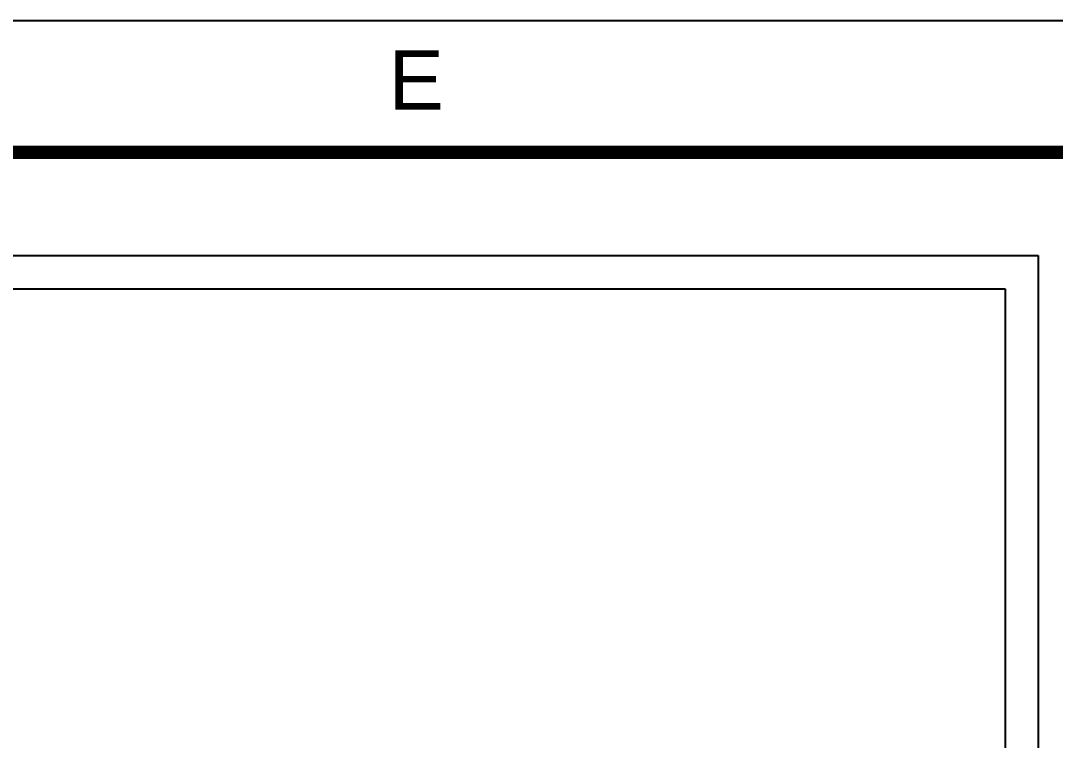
# Model space of a CAD drawing. Header units: millimetres. Extents: x 3923 to 4007, y 744 to 863.
# Drawn here: x 3931.11 to 3938.97, y 857.32 to 862.79 of the extents above; entities that cross this region are included whole.
import ezdxf
from ezdxf.enums import TextEntityAlignment as Align

# ---------------------------------------------------------------- set-up
doc = ezdxf.new("R2010")
doc.units = ezdxf.units.MM
doc.layers.add('-HIDRO', color=8, linetype='Continuous')
doc.layers.add("PRANCHA - PROJETU'S", color=7, linetype='Continuous')
doc.styles.add('ARIAL', font='arial.ttf', dxfattribs={"height": 2})

# ---------------------------------------------------------------- blocks, each defined once
blk = doc.blocks.new('ADFSGASDFG')
at = {"layer": "PRANCHA - PROJETU'S", "color": 1}
blk.add_line((360.6781, 107.3461), (276.5781, 107.3461), dxfattribs=at)
at = {"layer": "PRANCHA - PROJETU'S", "color": 4, "const_width": 0.1}
blk.add_lwpolyline([(279.0781, 106.3461), (359.6781, 106.3461), (359.6781, 48.9461), (279.0781, 48.9461)], close=True, dxfattribs=at)
at = {"layer": "PRANCHA - PROJETU'S", "color": 50, "linetype": 'Continuous', "style": 'ARIAL'}
blk.add_text('E', height=0.45, dxfattribs=at).set_placement((287.6611, 106.8961), align=Align.MIDDLE)

msp = doc.modelspace()

# ---------------------------------------------------------------- linework, layer by layer
at = {"layer": '-HIDRO', "linetype": 'Continuous'}
for p, q in [((3927.0771, 861.0003), (3938.8371, 861.0003)), ((3938.8371, 861.0003), (3938.8371, 856.9666)), ((3927.3291, 860.7483), (3938.5851, 860.7483)), ((3938.5851, 860.7483), (3938.5851, 856.9666))]:
    msp.add_line(p, q, dxfattribs=at)

# ---------------------------------------------------------------- block references
at = {"layer": "PRANCHA - PROJETU'S", "color": 1}
msp.add_blockref('ADFSGASDFG', (3646.4512, 755.4396), dxfattribs=at)

doc.saveas('drawing.dxf')
